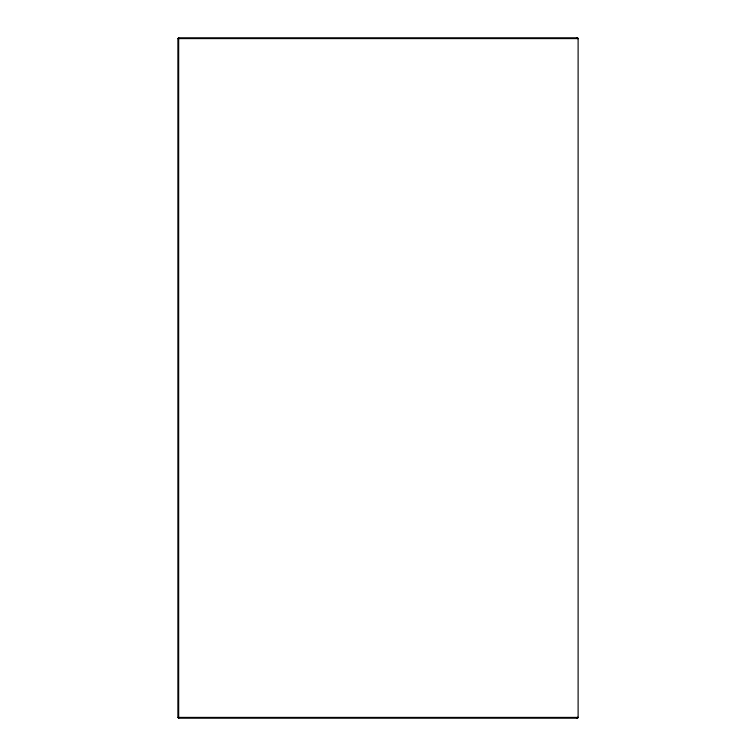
<?xml version="1.0" encoding="UTF-8"?>
<svg xmlns="http://www.w3.org/2000/svg" width="756" height="756" viewBox="0 0 756 756"><rect width="100%" height="100%" fill="white"/><g stroke="black" fill="none" stroke-linecap="round" stroke-linejoin="round"><path stroke-width="1.13" d="M177.887 717.397L177.887 38.603L178.681 37.8L577.556 37.8L578.113 38.603L578.113 717.397L577.556 718.2L178.681 718.2L177.887 717.397L578.113 717.397L577.319 718.2L577.319 717.397M577.404 717.397L576.705 718.2L578.113 717.397M177.887 38.603L578.113 38.603L576.705 37.8M578.113 38.603L577.319 37.8L577.319 38.603M178.681 37.8L178.681 718.2"/></g></svg>
